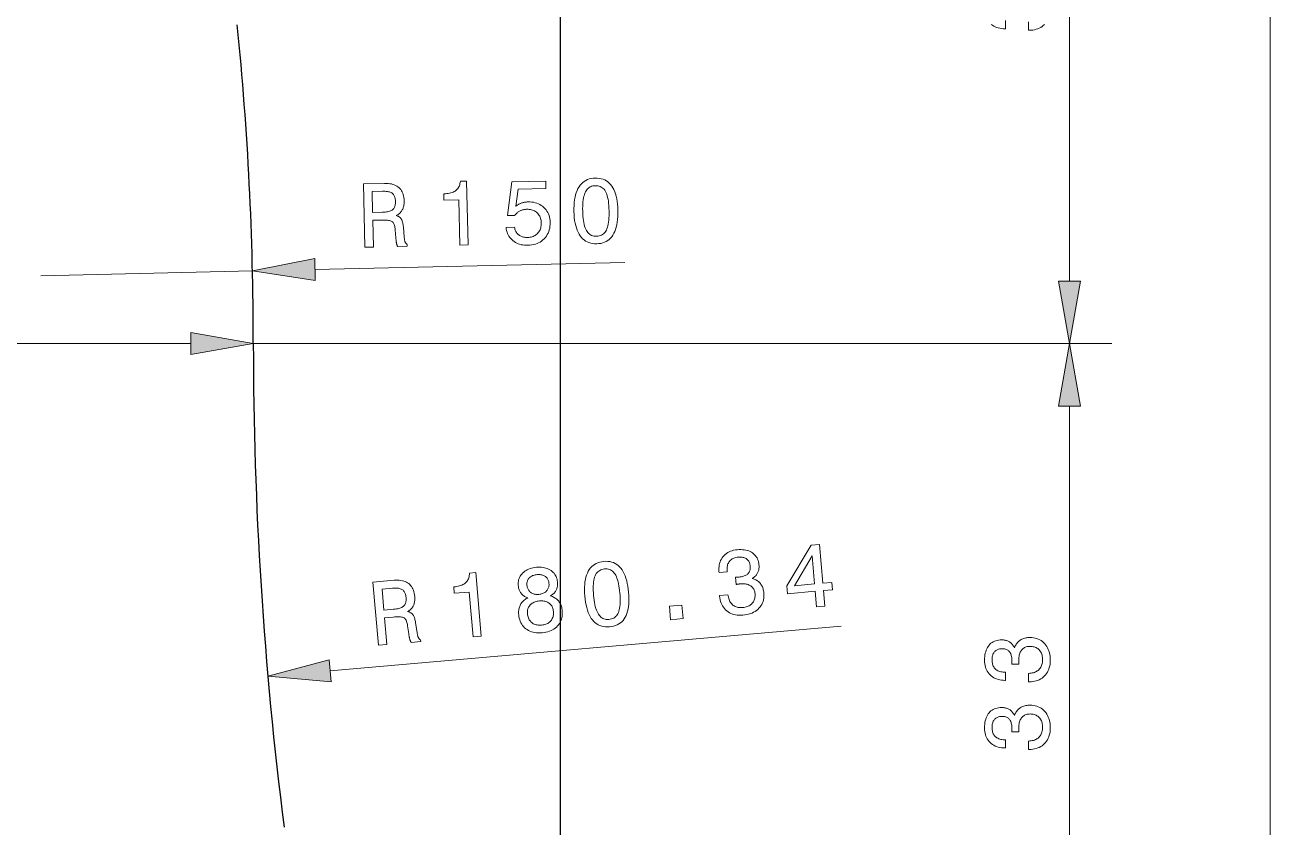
# Model space of a CAD drawing. Extents: x 0 to 297, y 0 to 420.
# Drawn here: x 165.6 to 224.5, y 170.9 to 208.8 of the extents above; entities that cross this region are included whole.
import ezdxf

# ---------------------------------------------------------------- set-up
doc = ezdxf.new("R2010")
doc.units = 0

msp = doc.modelspace()

# ---------------------------------------------------------------- linework, layer by layer
at = {"color": 7, "lineweight": 13}
for p, q in [((224.474, 155.716), (224.474, 349.807)), ((214.996, 196.716), (214.996, 225.807)), ((139.567, 193.761), (173.459, 193.761)), ((176.413, 193.761), (216.996, 193.761)), ((176.413, 193.761), (216.996, 193.761)), ((214.996, 163.716), (214.996, 190.807)), ((180.043, 178.295), (204.192, 180.408))]:
    msp.add_line(p, q, dxfattribs=at)
at = {"color": 7, "lineweight": 30}
msp.add_line((190.938, 152.298), (190.938, 266.724), dxfattribs=at)
at = {"color": 7, "lineweight": 13, "ltscale": 0.25}
msp.add_line((166.376, 196.964), (176.374, 197.193), dxfattribs=at)
at = {"color": 7, "lineweight": 13, "ltscale": 0.366083}
msp.add_line((179.327, 197.261), (193.967, 197.596), dxfattribs=at)
at = {"color": 7, "lineweight": 13}
for points in [[(211.97, 209.026), (211.97, 208.642), (211.94, 208.642), (211.854, 208.645), (211.771, 208.652), (211.692, 208.665), (211.616, 208.683), (211.544, 208.706), (211.476, 208.734), (211.411, 208.768), (211.35, 208.806), (211.292, 208.85)], [(213.81, 208.849), (213.754, 208.796), (213.694, 208.749), (213.631, 208.708), (213.563, 208.672), (213.493, 208.642), (213.418, 208.617), (213.34, 208.597), (213.259, 208.584), (213.174, 208.575), (213.085, 208.572), (213.055, 208.572), (213.055, 208.971)]]:
    msp.add_lwpolyline(points, dxfattribs=at)
for points in [[(181.687, 198.315), (181.618, 201.31), (182.619, 201.333), (182.706, 201.333), (182.788, 201.328), (182.866, 201.319), (182.941, 201.305), (183.011, 201.287), (183.076, 201.265), (183.138, 201.238), (183.196, 201.206), (183.249, 201.17), (183.299, 201.13), (183.344, 201.085), (183.384, 201.037), (183.42, 200.984), (183.452, 200.927), (183.479, 200.866), (183.501, 200.801), (183.519, 200.732), (183.532, 200.659), (183.541, 200.581), (183.545, 200.5), (183.545, 200.451), (183.543, 200.404), (183.539, 200.359), (183.533, 200.314), (183.525, 200.272), (183.515, 200.23), (183.503, 200.191), (183.489, 200.152), (183.473, 200.116), (183.455, 200.08), (183.434, 200.046), (183.412, 200.014), (183.388, 199.983), (183.362, 199.954), (183.334, 199.927), (183.304, 199.901), (183.272, 199.876), (183.238, 199.853), (183.202, 199.832), (183.164, 199.812), (183.197, 199.802), (183.227, 199.791), (183.256, 199.778), (183.282, 199.765), (183.307, 199.75), (183.33, 199.734), (183.352, 199.716), (183.371, 199.697), (183.388, 199.677), (183.404, 199.656), (183.419, 199.633), (183.432, 199.606), (183.444, 199.576), (183.456, 199.542), (183.466, 199.505), (183.476, 199.465), (183.484, 199.421), (183.492, 199.374), (183.498, 199.323), (183.504, 199.269), (183.547, 198.783), (183.55, 198.753), (183.553, 198.724), (183.557, 198.696), (183.561, 198.671), (183.565, 198.647), (183.57, 198.624), (183.575, 198.604), (183.58, 198.585), (183.586, 198.568), (183.592, 198.552), (183.598, 198.538), (183.606, 198.525), (183.614, 198.512), (183.622, 198.5), (183.631, 198.488), (183.641, 198.478), (183.652, 198.468), (183.663, 198.459), (183.675, 198.45), (183.687, 198.443), (183.689, 198.361), (183.236, 198.35), (183.23, 198.36), (183.224, 198.371), (183.218, 198.383), (183.213, 198.396), (183.208, 198.41), (183.203, 198.425), (183.198, 198.441), (183.193, 198.458), (183.188, 198.476), (183.184, 198.495), (183.18, 198.515), (183.176, 198.536), (183.172, 198.559), (183.168, 198.583), (183.165, 198.608), (183.161, 198.635), (183.158, 198.663), (183.155, 198.692), (183.152, 198.723), (183.149, 198.755), (183.119, 199.143), (183.113, 199.199), (183.106, 199.251), (183.097, 199.3), (183.087, 199.344), (183.075, 199.384), (183.061, 199.419), (183.046, 199.451), (183.029, 199.479), (183.01, 199.502), (182.99, 199.521), (182.966, 199.538), (182.935, 199.552), (182.899, 199.564), (182.856, 199.575), (182.807, 199.584), (182.752, 199.59), (182.691, 199.595), (182.623, 199.598), (182.549, 199.599), (182.469, 199.598), (182.058, 199.589), (182.087, 198.324)], [(186.17, 198.417), (186.122, 200.55), (185.422, 200.534), (185.415, 200.84), (185.49, 200.844), (185.561, 200.851), (185.628, 200.86), (185.691, 200.872), (185.75, 200.886), (185.805, 200.903), (185.856, 200.922), (185.903, 200.944), (185.946, 200.969), (185.985, 200.995), (186.02, 201.025), (186.053, 201.058), (186.082, 201.094), (186.108, 201.133), (186.131, 201.176), (186.151, 201.222), (186.168, 201.271), (186.182, 201.323), (186.193, 201.379), (186.2, 201.438), (186.493, 201.445), (186.562, 198.426)], [(188.357, 199.25), (188.758, 199.259), (188.767, 199.213), (188.779, 199.17), (188.793, 199.129), (188.81, 199.089), (188.829, 199.052), (188.851, 199.017), (188.875, 198.984), (188.901, 198.953), (188.93, 198.924), (188.961, 198.898), (188.994, 198.873), (189.029, 198.852), (189.066, 198.833), (189.104, 198.817), (189.144, 198.803), (189.186, 198.792), (189.229, 198.784), (189.274, 198.778), (189.321, 198.776), (189.37, 198.775), (189.429, 198.778), (189.485, 198.785), (189.54, 198.796), (189.591, 198.81), (189.641, 198.827), (189.687, 198.849), (189.732, 198.873), (189.774, 198.902), (189.813, 198.934), (189.85, 198.97), (189.884, 199.008), (189.915, 199.049), (189.941, 199.092), (189.964, 199.138), (189.983, 199.185), (189.998, 199.235), (190.01, 199.287), (190.018, 199.341), (190.022, 199.398), (190.023, 199.457), (190.019, 199.516), (190.013, 199.574), (190.002, 199.628), (189.988, 199.681), (189.971, 199.73), (189.95, 199.777), (189.925, 199.822), (189.897, 199.863), (189.866, 199.903), (189.83, 199.939), (189.792, 199.973), (189.751, 200.003), (189.708, 200.029), (189.663, 200.052), (189.615, 200.07), (189.564, 200.086), (189.512, 200.097), (189.457, 200.105), (189.399, 200.109), (189.339, 200.109), (189.305, 200.108), (189.271, 200.105), (189.237, 200.101), (189.204, 200.095), (189.172, 200.088), (189.141, 200.08), (189.11, 200.07), (189.08, 200.059), (189.05, 200.046), (189.021, 200.033), (188.993, 200.017), (188.966, 200.001), (188.939, 199.983), (188.913, 199.964), (188.888, 199.943), (188.864, 199.921), (188.84, 199.898), (188.818, 199.873), (188.796, 199.848), (188.774, 199.82), (188.431, 199.812), (188.63, 201.407), (190.232, 201.444), (190.24, 201.09), (188.927, 201.06), (188.826, 200.25), (188.847, 200.269), (188.869, 200.287), (188.892, 200.304), (188.916, 200.32), (188.941, 200.336), (188.966, 200.35), (188.993, 200.364), (189.02, 200.377), (189.048, 200.389), (189.076, 200.4), (189.106, 200.41), (189.136, 200.419), (189.166, 200.427), (189.197, 200.434), (189.229, 200.44), (189.261, 200.446), (189.293, 200.45), (189.326, 200.453), (189.36, 200.455), (189.395, 200.457), (189.485, 200.456), (189.572, 200.45), (189.656, 200.438), (189.736, 200.421), (189.813, 200.398), (189.886, 200.369), (189.956, 200.335), (190.022, 200.295), (190.084, 200.25), (190.144, 200.2), (190.199, 200.144), (190.248, 200.085), (190.291, 200.023), (190.329, 199.957), (190.362, 199.888), (190.389, 199.815), (190.41, 199.738), (190.426, 199.658), (190.437, 199.574), (190.442, 199.487), (190.441, 199.395), (190.434, 199.305), (190.421, 199.22), (190.402, 199.137), (190.377, 199.058), (190.346, 198.983), (190.309, 198.911), (190.265, 198.842), (190.216, 198.777), (190.161, 198.715), (190.101, 198.658), (190.037, 198.607), (189.969, 198.562), (189.898, 198.522), (189.823, 198.488), (189.744, 198.46), (189.661, 198.437), (189.575, 198.421), (189.485, 198.41), (189.391, 198.405), (189.308, 198.405), (189.227, 198.41), (189.149, 198.421), (189.074, 198.436), (189.002, 198.456), (188.932, 198.48), (188.866, 198.51), (188.802, 198.544), (188.741, 198.584), (188.682, 198.628), (188.628, 198.676), (188.578, 198.727), (188.534, 198.782), (188.494, 198.839), (188.459, 198.9), (188.429, 198.963), (188.404, 199.03), (188.383, 199.1), (188.368, 199.174)], [(191.568, 200.004), (191.568, 200.153), (191.572, 200.294), (191.583, 200.429), (191.598, 200.556), (191.62, 200.676), (191.646, 200.789), (191.678, 200.894), (191.716, 200.993), (191.759, 201.084), (191.808, 201.169), (191.861, 201.245), (191.92, 201.314), (191.984, 201.375), (192.053, 201.429), (192.127, 201.474), (192.206, 201.512), (192.29, 201.541), (192.379, 201.563), (192.473, 201.577), (192.572, 201.584), (192.672, 201.582), (192.767, 201.572), (192.858, 201.555), (192.943, 201.529), (193.024, 201.495), (193.1, 201.454), (193.171, 201.404), (193.237, 201.347), (193.299, 201.281), (193.356, 201.207), (193.407, 201.126), (193.454, 201.037), (193.496, 200.94), (193.532, 200.836), (193.564, 200.724), (193.59, 200.605), (193.611, 200.478), (193.627, 200.344), (193.638, 200.202), (193.645, 200.052), (193.645, 199.903), (193.641, 199.761), (193.631, 199.626), (193.615, 199.499), (193.594, 199.379), (193.568, 199.266), (193.536, 199.161), (193.499, 199.063), (193.457, 198.972), (193.409, 198.889), (193.355, 198.813), (193.297, 198.745), (193.233, 198.685), (193.164, 198.632), (193.09, 198.587), (193.011, 198.55), (192.927, 198.521), (192.838, 198.499), (192.743, 198.485), (192.643, 198.479), (192.544, 198.481), (192.449, 198.49), (192.359, 198.508), (192.274, 198.534), (192.193, 198.567), (192.117, 198.609), (192.046, 198.659), (191.98, 198.716), (191.918, 198.782), (191.86, 198.855), (191.808, 198.937), (191.761, 199.026), (191.719, 199.122), (191.682, 199.226), (191.65, 199.337), (191.624, 199.455), (191.602, 199.581), (191.586, 199.715), (191.575, 199.856)], [(182.516, 200.963), (182.027, 200.952), (182.05, 199.955), (182.511, 199.966), (182.58, 199.969), (182.644, 199.974), (182.703, 199.981), (182.759, 199.99), (182.81, 200.002), (182.856, 200.016), (182.899, 200.032), (182.937, 200.05), (182.97, 200.07), (183, 200.093), (183.026, 200.118), (183.049, 200.147), (183.069, 200.178), (183.086, 200.212), (183.101, 200.25), (183.112, 200.29), (183.121, 200.334), (183.127, 200.38), (183.13, 200.429), (183.13, 200.482), (183.128, 200.533), (183.122, 200.582), (183.115, 200.627), (183.104, 200.67), (183.091, 200.709), (183.075, 200.745), (183.056, 200.778), (183.035, 200.808), (183.011, 200.835), (182.984, 200.859), (182.955, 200.88), (182.921, 200.899), (182.884, 200.916), (182.842, 200.93), (182.798, 200.941), (182.749, 200.95), (182.696, 200.957), (182.64, 200.962), (182.58, 200.964)], [(191.982, 200.014), (191.986, 199.893), (191.993, 199.779), (192.003, 199.672), (192.016, 199.572), (192.032, 199.478), (192.05, 199.391), (192.072, 199.311), (192.097, 199.237), (192.124, 199.17), (192.154, 199.11), (192.187, 199.056), (192.224, 199.008), (192.264, 198.966), (192.307, 198.929), (192.353, 198.899), (192.403, 198.874), (192.456, 198.855), (192.512, 198.842), (192.572, 198.835), (192.635, 198.833), (192.698, 198.837), (192.757, 198.847), (192.813, 198.863), (192.865, 198.884), (192.914, 198.911), (192.959, 198.943), (193, 198.981), (193.037, 199.025), (193.071, 199.074), (193.102, 199.129), (193.128, 199.189), (193.152, 199.257), (193.173, 199.332), (193.19, 199.413), (193.205, 199.501), (193.216, 199.596), (193.224, 199.697), (193.229, 199.806), (193.231, 199.921), (193.229, 200.042), (193.225, 200.165), (193.218, 200.28), (193.208, 200.388), (193.195, 200.489), (193.18, 200.584), (193.161, 200.671), (193.14, 200.752), (193.116, 200.825), (193.089, 200.892), (193.06, 200.952), (193.027, 201.005), (192.991, 201.053), (192.952, 201.094), (192.909, 201.13), (192.862, 201.161), (192.813, 201.185), (192.76, 201.204), (192.703, 201.217), (192.643, 201.224), (192.58, 201.225), (192.517, 201.221), (192.458, 201.211), (192.403, 201.195), (192.351, 201.174), (192.302, 201.147), (192.257, 201.114), (192.216, 201.076), (192.178, 201.032), (192.143, 200.982), (192.113, 200.927), (192.085, 200.865), (192.061, 200.797), (192.04, 200.722), (192.022, 200.641), (192.007, 200.553), (191.996, 200.458), (191.987, 200.357), (191.982, 200.249), (191.98, 200.135)], [(179.315, 197.781), (176.374, 197.193), (179.339, 196.74)], [(214.475, 196.716), (214.996, 193.761), (215.516, 196.716)], [(173.459, 193.24), (176.413, 193.761), (173.459, 194.282)], [(215.516, 190.807), (214.996, 193.761), (214.475, 190.807)], [(203.04, 181.311), (202.976, 182.051), (201.663, 181.936), (201.63, 182.314), (202.78, 184.232), (203.171, 184.267), (203.332, 182.429), (203.758, 182.466), (203.788, 182.122), (203.362, 182.085), (203.427, 181.345)], [(198.451, 181.854), (198.848, 181.888), (198.856, 181.827), (198.868, 181.769), (198.882, 181.714), (198.899, 181.662), (198.919, 181.613), (198.942, 181.567), (198.968, 181.524), (198.997, 181.485), (199.029, 181.449), (199.064, 181.415), (199.102, 181.385), (199.142, 181.359), (199.184, 181.337), (199.229, 181.318), (199.276, 181.303), (199.325, 181.291), (199.377, 181.284), (199.431, 181.28), (199.488, 181.279), (199.547, 181.283), (199.604, 181.29), (199.659, 181.299), (199.711, 181.312), (199.76, 181.327), (199.806, 181.345), (199.85, 181.367), (199.89, 181.391), (199.928, 181.418), (199.964, 181.448), (199.996, 181.481), (200.025, 181.516), (200.051, 181.554), (200.073, 181.594), (200.092, 181.635), (200.106, 181.679), (200.118, 181.725), (200.126, 181.773), (200.13, 181.822), (200.13, 181.874), (200.127, 181.928), (200.121, 181.977), (200.112, 182.023), (200.1, 182.067), (200.085, 182.108), (200.066, 182.147), (200.044, 182.183), (200.02, 182.217), (199.992, 182.248), (199.96, 182.277), (199.926, 182.303), (199.889, 182.327), (199.85, 182.347), (199.808, 182.365), (199.763, 182.379), (199.716, 182.391), (199.667, 182.399), (199.615, 182.404), (199.561, 182.406), (199.504, 182.406), (199.445, 182.402), (199.436, 182.401), (199.428, 182.4), (199.419, 182.399), (199.41, 182.399), (199.402, 182.398), (199.393, 182.397), (199.384, 182.396), (199.375, 182.394), (199.366, 182.393), (199.357, 182.392), (199.347, 182.391), (199.337, 182.389), (199.326, 182.388), (199.315, 182.386), (199.303, 182.385), (199.291, 182.383), (199.278, 182.381), (199.264, 182.379), (199.25, 182.377), (199.235, 182.375), (199.206, 182.713), (199.215, 182.714), (199.224, 182.714), (199.233, 182.714), (199.242, 182.715), (199.251, 182.715), (199.26, 182.716), (199.268, 182.716), (199.277, 182.717), (199.286, 182.717), (199.294, 182.718), (199.302, 182.718), (199.311, 182.719), (199.319, 182.719), (199.327, 182.72), (199.335, 182.721), (199.342, 182.721), (199.35, 182.722), (199.357, 182.722), (199.365, 182.723), (199.372, 182.724), (199.428, 182.73), (199.481, 182.738), (199.531, 182.748), (199.578, 182.76), (199.622, 182.774), (199.662, 182.791), (199.699, 182.809), (199.733, 182.829), (199.764, 182.851), (199.791, 182.876), (199.816, 182.902), (199.837, 182.931), (199.856, 182.961), (199.871, 182.994), (199.883, 183.029), (199.893, 183.067), (199.899, 183.106), (199.903, 183.148), (199.903, 183.192), (199.9, 183.238), (199.895, 183.282), (199.887, 183.324), (199.877, 183.363), (199.864, 183.4), (199.849, 183.435), (199.831, 183.468), (199.811, 183.498), (199.788, 183.526), (199.762, 183.551), (199.734, 183.574), (199.704, 183.595), (199.672, 183.613), (199.637, 183.628), (199.6, 183.641), (199.561, 183.651), (199.52, 183.659), (199.477, 183.663), (199.432, 183.666), (199.384, 183.665), (199.334, 183.662), (199.279, 183.656), (199.226, 183.646), (199.177, 183.634), (199.13, 183.618), (199.087, 183.6), (199.046, 183.578), (199.009, 183.554), (198.974, 183.526), (198.943, 183.496), (198.915, 183.462), (198.89, 183.426), (198.868, 183.387), (198.849, 183.345), (198.833, 183.301), (198.821, 183.253), (198.812, 183.203), (198.806, 183.15), (198.804, 183.094), (198.804, 183.036), (198.808, 182.975), (198.426, 182.941), (198.423, 182.971), (198.418, 183.057), (198.419, 183.14), (198.425, 183.22), (198.436, 183.297), (198.453, 183.371), (198.475, 183.441), (198.502, 183.509), (198.535, 183.573), (198.574, 183.634), (198.617, 183.692), (198.666, 183.747), (198.718, 183.796), (198.775, 183.84), (198.835, 183.879), (198.9, 183.914), (198.968, 183.944), (199.041, 183.968), (199.117, 183.988), (199.198, 184.003), (199.282, 184.013), (199.372, 184.019), (199.458, 184.02), (199.54, 184.016), (199.619, 184.008), (199.693, 183.996), (199.764, 183.978), (199.832, 183.956), (199.895, 183.93), (199.955, 183.899), (200.011, 183.863), (200.063, 183.823), (200.11, 183.779), (200.152, 183.732), (200.189, 183.681), (200.222, 183.625), (200.25, 183.567), (200.273, 183.504), (200.292, 183.437), (200.306, 183.367), (200.315, 183.293), (200.317, 183.25), (200.318, 183.209), (200.317, 183.168), (200.314, 183.129), (200.308, 183.09), (200.301, 183.053), (200.292, 183.017), (200.28, 182.982), (200.267, 182.948), (200.251, 182.915), (200.234, 182.883), (200.215, 182.853), (200.193, 182.824), (200.17, 182.796), (200.145, 182.77), (200.118, 182.744), (200.089, 182.721), (200.057, 182.698), (200.024, 182.677), (199.989, 182.657), (200.038, 182.643), (200.085, 182.626), (200.129, 182.607), (200.171, 182.586), (200.212, 182.563), (200.25, 182.537), (200.285, 182.51), (200.319, 182.48), (200.351, 182.448), (200.38, 182.414), (200.407, 182.378), (200.432, 182.34), (200.454, 182.3), (200.474, 182.258), (200.492, 182.214), (200.507, 182.168), (200.52, 182.12), (200.531, 182.07), (200.539, 182.019), (200.545, 181.965), (200.55, 181.88), (200.548, 181.799), (200.54, 181.72), (200.526, 181.644), (200.506, 181.571), (200.479, 181.5), (200.447, 181.433), (200.408, 181.368), (200.363, 181.307), (200.312, 181.248), (200.255, 181.193), (200.194, 181.144), (200.129, 181.098), (200.06, 181.058), (199.986, 181.023), (199.908, 180.993), (199.826, 180.967), (199.739, 180.946), (199.648, 180.93), (199.553, 180.919), (199.462, 180.914), (199.375, 180.915), (199.291, 180.921), (199.21, 180.933), (199.132, 180.951), (199.057, 180.974), (198.986, 181.004), (198.918, 181.039), (198.854, 181.079), (198.792, 181.126), (198.735, 181.177), (198.683, 181.233), (198.636, 181.292), (198.595, 181.356), (198.558, 181.424), (198.527, 181.496), (198.501, 181.572), (198.48, 181.652), (198.464, 181.736), (198.454, 181.824)], [(201.994, 182.312), (202.945, 182.395), (202.828, 183.733)], [(189.385, 181.737), (189.345, 181.753), (189.306, 181.769), (189.27, 181.788), (189.235, 181.808), (189.203, 181.829), (189.172, 181.851), (189.143, 181.876), (189.116, 181.901), (189.091, 181.928), (189.067, 181.957), (189.046, 181.987), (189.026, 182.019), (189.008, 182.052), (188.992, 182.087), (188.978, 182.124), (188.966, 182.162), (188.955, 182.202), (188.947, 182.243), (188.94, 182.286), (188.935, 182.331), (188.932, 182.398), (188.934, 182.463), (188.941, 182.527), (188.954, 182.588), (188.972, 182.647), (188.996, 182.703), (189.025, 182.758), (189.059, 182.811), (189.098, 182.861), (189.144, 182.91), (189.193, 182.955), (189.246, 182.996), (189.302, 183.034), (189.362, 183.067), (189.426, 183.096), (189.493, 183.122), (189.563, 183.143), (189.637, 183.16), (189.715, 183.173), (189.796, 183.183), (189.878, 183.188), (189.956, 183.188), (190.033, 183.184), (190.106, 183.175), (190.176, 183.162), (190.244, 183.144), (190.308, 183.122), (190.37, 183.095), (190.429, 183.063), (190.486, 183.027), (190.538, 182.987), (190.585, 182.944), (190.628, 182.899), (190.666, 182.85), (190.698, 182.798), (190.726, 182.743), (190.749, 182.685), (190.768, 182.624), (190.781, 182.56), (190.789, 182.493), (190.792, 182.448), (190.793, 182.404), (190.792, 182.362), (190.789, 182.32), (190.784, 182.28), (190.776, 182.242), (190.767, 182.204), (190.756, 182.168), (190.742, 182.134), (190.726, 182.1), (190.709, 182.068), (190.689, 182.037), (190.667, 182.007), (190.643, 181.978), (190.616, 181.951), (190.588, 181.925), (190.557, 181.899), (190.524, 181.875), (190.489, 181.852), (190.452, 181.831), (190.501, 181.815), (190.549, 181.798), (190.594, 181.778), (190.637, 181.756), (190.677, 181.732), (190.716, 181.706), (190.752, 181.678), (190.786, 181.647), (190.818, 181.615), (190.847, 181.58), (190.874, 181.543), (190.899, 181.504), (190.922, 181.463), (190.942, 181.42), (190.959, 181.375), (190.975, 181.328), (190.988, 181.28), (190.999, 181.229), (191.007, 181.177), (191.013, 181.122), (191.018, 181.038), (191.016, 180.956), (191.009, 180.877), (190.996, 180.802), (190.977, 180.729), (190.953, 180.66), (190.922, 180.593), (190.886, 180.529), (190.843, 180.469), (190.795, 180.411), (190.742, 180.357), (190.684, 180.308), (190.622, 180.264), (190.556, 180.225), (190.485, 180.19), (190.41, 180.16), (190.331, 180.135), (190.247, 180.115), (190.159, 180.1), (190.067, 180.089), (189.974, 180.084), (189.884, 180.084), (189.799, 180.089), (189.716, 180.1), (189.637, 180.116), (189.562, 180.138), (189.49, 180.165), (189.421, 180.198), (189.356, 180.236), (189.294, 180.28), (189.237, 180.328), (189.185, 180.38), (189.138, 180.437), (189.097, 180.497), (189.06, 180.561), (189.029, 180.63), (189.003, 180.702), (188.983, 180.778), (188.967, 180.858), (188.957, 180.942), (188.953, 180.997), (188.953, 181.05), (188.954, 181.102), (188.959, 181.152), (188.966, 181.201), (188.976, 181.248), (188.988, 181.294), (189.003, 181.338), (189.021, 181.38), (189.041, 181.422), (189.064, 181.461), (189.089, 181.499), (189.117, 181.535), (189.148, 181.569), (189.181, 181.601), (189.217, 181.632), (189.255, 181.661), (189.296, 181.688), (189.339, 181.714)], [(192.082, 181.821), (192.072, 181.969), (192.067, 182.111), (192.069, 182.245), (192.076, 182.373), (192.09, 182.494), (192.109, 182.609), (192.134, 182.716), (192.166, 182.817), (192.203, 182.911), (192.246, 182.998), (192.294, 183.078), (192.349, 183.151), (192.408, 183.216), (192.474, 183.273), (192.545, 183.324), (192.621, 183.366), (192.703, 183.401), (192.79, 183.429), (192.883, 183.449), (192.982, 183.462), (193.082, 183.466), (193.177, 183.463), (193.269, 183.451), (193.356, 183.431), (193.438, 183.403), (193.517, 183.366), (193.591, 183.321), (193.661, 183.268), (193.727, 183.206), (193.788, 183.136), (193.845, 183.058), (193.897, 182.973), (193.945, 182.879), (193.988, 182.777), (194.027, 182.668), (194.061, 182.551), (194.09, 182.425), (194.115, 182.292), (194.135, 182.151), (194.151, 182.002), (194.161, 181.853), (194.166, 181.711), (194.164, 181.576), (194.157, 181.448), (194.144, 181.327), (194.125, 181.213), (194.1, 181.106), (194.069, 181.006), (194.033, 180.912), (193.99, 180.826), (193.942, 180.747), (193.888, 180.676), (193.828, 180.611), (193.763, 180.554), (193.692, 180.505), (193.616, 180.463), (193.533, 180.428), (193.445, 180.401), (193.352, 180.381), (193.253, 180.368), (193.153, 180.363), (193.058, 180.367), (192.967, 180.379), (192.881, 180.399), (192.798, 180.427), (192.72, 180.464), (192.645, 180.509), (192.575, 180.562), (192.509, 180.623), (192.447, 180.693), (192.39, 180.771), (192.337, 180.857), (192.289, 180.95), (192.245, 181.051), (192.207, 181.16), (192.172, 181.277), (192.143, 181.401), (192.118, 181.533), (192.098, 181.673)], [(192.494, 181.857), (192.506, 181.737), (192.52, 181.624), (192.537, 181.518), (192.556, 181.418), (192.578, 181.326), (192.603, 181.24), (192.629, 181.161), (192.658, 181.089), (192.69, 181.024), (192.724, 180.966), (192.761, 180.914), (192.8, 180.869), (192.843, 180.829), (192.888, 180.796), (192.937, 180.768), (192.988, 180.747), (193.042, 180.731), (193.099, 180.722), (193.159, 180.718), (193.222, 180.721), (193.284, 180.729), (193.343, 180.743), (193.398, 180.762), (193.448, 180.786), (193.495, 180.816), (193.538, 180.851), (193.576, 180.892), (193.611, 180.938), (193.642, 180.989), (193.668, 181.046), (193.691, 181.108), (193.711, 181.177), (193.726, 181.253), (193.738, 181.335), (193.747, 181.424), (193.752, 181.519), (193.754, 181.621), (193.752, 181.729), (193.746, 181.844), (193.737, 181.966), (193.725, 182.087), (193.71, 182.202), (193.693, 182.309), (193.674, 182.41), (193.653, 182.503), (193.629, 182.589), (193.602, 182.668), (193.574, 182.74), (193.543, 182.805), (193.509, 182.862), (193.473, 182.913), (193.434, 182.959), (193.392, 182.998), (193.347, 183.031), (193.299, 183.058), (193.248, 183.079), (193.194, 183.095), (193.136, 183.104), (193.076, 183.107), (193.013, 183.105), (192.951, 183.096), (192.892, 183.082), (192.838, 183.063), (192.787, 183.039), (192.74, 183.008), (192.698, 182.973), (192.659, 182.932), (192.624, 182.886), (192.593, 182.834), (192.566, 182.777), (192.542, 182.713), (192.522, 182.644), (192.506, 182.568), (192.494, 182.485), (192.485, 182.397), (192.479, 182.302), (192.477, 182.2), (192.479, 182.092), (192.485, 181.978)], [(182.33, 179.499), (182.068, 182.483), (183.066, 182.57), (183.152, 182.576), (183.235, 182.576), (183.313, 182.572), (183.388, 182.564), (183.459, 182.55), (183.526, 182.532), (183.59, 182.509), (183.649, 182.481), (183.705, 182.449), (183.757, 182.412), (183.805, 182.37), (183.849, 182.324), (183.888, 182.274), (183.923, 182.219), (183.954, 182.16), (183.98, 182.097), (184.002, 182.029), (184.02, 181.956), (184.034, 181.88), (184.044, 181.799), (184.047, 181.75), (184.048, 181.703), (184.047, 181.657), (184.044, 181.613), (184.038, 181.57), (184.031, 181.528), (184.021, 181.488), (184.01, 181.449), (183.996, 181.411), (183.98, 181.374), (183.962, 181.339), (183.942, 181.306), (183.92, 181.273), (183.896, 181.243), (183.87, 181.213), (183.841, 181.185), (183.811, 181.159), (183.779, 181.134), (183.744, 181.11), (183.708, 181.088), (183.741, 181.08), (183.772, 181.071), (183.801, 181.06), (183.828, 181.048), (183.854, 181.035), (183.878, 181.02), (183.901, 181.004), (183.921, 180.987), (183.94, 180.968), (183.957, 180.948), (183.973, 180.925), (183.988, 180.899), (184.002, 180.87), (184.016, 180.837), (184.029, 180.801), (184.041, 180.761), (184.052, 180.718), (184.063, 180.672), (184.072, 180.622), (184.081, 180.568), (184.155, 180.086), (184.16, 180.056), (184.166, 180.027), (184.171, 180), (184.177, 179.974), (184.183, 179.951), (184.189, 179.929), (184.195, 179.909), (184.202, 179.89), (184.208, 179.874), (184.215, 179.858), (184.223, 179.845), (184.231, 179.832), (184.24, 179.819), (184.249, 179.808), (184.259, 179.797), (184.269, 179.787), (184.281, 179.778), (184.292, 179.77), (184.305, 179.762), (184.318, 179.755), (184.325, 179.673), (183.873, 179.634), (183.867, 179.643), (183.86, 179.654), (183.854, 179.666), (183.847, 179.678), (183.841, 179.692), (183.835, 179.706), (183.829, 179.722), (183.823, 179.738), (183.818, 179.756), (183.812, 179.774), (183.807, 179.794), (183.801, 179.815), (183.796, 179.838), (183.791, 179.861), (183.786, 179.886), (183.78, 179.913), (183.775, 179.941), (183.77, 179.97), (183.765, 180), (183.76, 180.032), (183.705, 180.417), (183.696, 180.473), (183.686, 180.525), (183.674, 180.572), (183.66, 180.616), (183.646, 180.655), (183.63, 180.689), (183.612, 180.72), (183.594, 180.746), (183.574, 180.769), (183.552, 180.787), (183.527, 180.801), (183.496, 180.814), (183.459, 180.824), (183.415, 180.831), (183.366, 180.837), (183.31, 180.84), (183.249, 180.841), (183.181, 180.839), (183.108, 180.836), (183.028, 180.83), (182.618, 180.794), (182.729, 179.534)], [(186.797, 179.89), (186.611, 182.015), (185.914, 181.954), (185.887, 182.259), (185.962, 182.268), (186.033, 182.279), (186.099, 182.293), (186.161, 182.309), (186.219, 182.327), (186.273, 182.347), (186.322, 182.369), (186.368, 182.394), (186.409, 182.421), (186.446, 182.45), (186.48, 182.482), (186.51, 182.517), (186.537, 182.555), (186.56, 182.596), (186.58, 182.64), (186.598, 182.687), (186.611, 182.737), (186.622, 182.79), (186.629, 182.847), (186.633, 182.906), (186.925, 182.931), (187.188, 179.924)], [(189.347, 182.333), (189.353, 182.291), (189.36, 182.251), (189.371, 182.213), (189.384, 182.177), (189.4, 182.143), (189.418, 182.111), (189.44, 182.08), (189.463, 182.052), (189.49, 182.025), (189.519, 182.001), (189.551, 181.979), (189.584, 181.959), (189.619, 181.943), (189.655, 181.929), (189.693, 181.918), (189.733, 181.909), (189.774, 181.904), (189.817, 181.901), (189.861, 181.901), (189.908, 181.904), (189.954, 181.909), (189.998, 181.917), (190.04, 181.927), (190.08, 181.94), (190.118, 181.955), (190.154, 181.972), (190.188, 181.992), (190.219, 182.015), (190.248, 182.04), (190.275, 182.067), (190.3, 182.096), (190.322, 182.127), (190.34, 182.159), (190.356, 182.193), (190.368, 182.228), (190.378, 182.264), (190.385, 182.302), (190.389, 182.341), (190.389, 182.382), (190.387, 182.424), (190.382, 182.466), (190.374, 182.505), (190.364, 182.543), (190.351, 182.579), (190.336, 182.612), (190.318, 182.644), (190.297, 182.673), (190.273, 182.7), (190.247, 182.726), (190.219, 182.749), (190.188, 182.77), (190.155, 182.788), (190.121, 182.803), (190.084, 182.816), (190.046, 182.827), (190.006, 182.834), (189.964, 182.839), (189.92, 182.842), (189.874, 182.841), (189.826, 182.838), (189.779, 182.833), (189.734, 182.825), (189.691, 182.815), (189.651, 182.803), (189.613, 182.789), (189.577, 182.772), (189.543, 182.753), (189.512, 182.732), (189.483, 182.708), (189.457, 182.682), (189.432, 182.654), (189.411, 182.625), (189.393, 182.594), (189.378, 182.561), (189.365, 182.527), (189.356, 182.492), (189.349, 182.454), (189.346, 182.415), (189.345, 182.375)], [(182.987, 182.195), (182.499, 182.153), (182.586, 181.159), (183.046, 181.199), (183.114, 181.207), (183.178, 181.216), (183.237, 181.227), (183.291, 181.24), (183.341, 181.254), (183.387, 181.271), (183.428, 181.29), (183.465, 181.311), (183.498, 181.333), (183.526, 181.358), (183.55, 181.385), (183.571, 181.414), (183.589, 181.447), (183.604, 181.482), (183.616, 181.521), (183.625, 181.562), (183.631, 181.606), (183.634, 181.652), (183.634, 181.702), (183.631, 181.754), (183.625, 181.806), (183.616, 181.854), (183.605, 181.898), (183.592, 181.94), (183.577, 181.978), (183.558, 182.013), (183.538, 182.045), (183.514, 182.074), (183.489, 182.099), (183.461, 182.121), (183.43, 182.141), (183.395, 182.157), (183.357, 182.171), (183.315, 182.182), (183.269, 182.191), (183.22, 182.197), (183.167, 182.201), (183.11, 182.201), (183.05, 182.2)], [(189.37, 180.987), (189.376, 180.934), (189.386, 180.883), (189.398, 180.835), (189.414, 180.789), (189.433, 180.746), (189.454, 180.706), (189.479, 180.668), (189.507, 180.632), (189.538, 180.6), (189.573, 180.57), (189.609, 180.543), (189.648, 180.519), (189.689, 180.498), (189.732, 180.481), (189.778, 180.468), (189.825, 180.458), (189.874, 180.451), (189.926, 180.447), (189.979, 180.447), (190.035, 180.45), (190.091, 180.457), (190.144, 180.466), (190.194, 180.479), (190.242, 180.494), (190.287, 180.512), (190.329, 180.534), (190.369, 180.558), (190.406, 180.585), (190.44, 180.615), (190.472, 180.648), (190.5, 180.684), (190.525, 180.722), (190.546, 180.761), (190.564, 180.803), (190.579, 180.846), (190.59, 180.892), (190.597, 180.94), (190.601, 180.989), (190.602, 181.041), (190.599, 181.094), (190.593, 181.144), (190.584, 181.191), (190.571, 181.236), (190.556, 181.278), (190.538, 181.318), (190.516, 181.356), (190.492, 181.391), (190.464, 181.424), (190.433, 181.454), (190.4, 181.482), (190.363, 181.507), (190.324, 181.529), (190.284, 181.548), (190.24, 181.564), (190.195, 181.576), (190.148, 181.585), (190.098, 181.592), (190.046, 181.594), (189.992, 181.594), (189.935, 181.591), (189.879, 181.584), (189.826, 181.575), (189.776, 181.563), (189.728, 181.549), (189.683, 181.531), (189.641, 181.511), (189.601, 181.488), (189.564, 181.463), (189.53, 181.434), (189.499, 181.403), (189.47, 181.37), (189.445, 181.335), (189.424, 181.298), (189.406, 181.259), (189.391, 181.218), (189.38, 181.175), (189.372, 181.131), (189.368, 181.085), (189.367, 181.037)], [(196.135, 180.707), (196.079, 181.348), (196.673, 181.4), (196.729, 180.759)], [(213.055, 177.771), (213.055, 178.169), (213.117, 178.172), (213.176, 178.178), (213.232, 178.187), (213.285, 178.2), (213.336, 178.216), (213.383, 178.235), (213.428, 178.257), (213.47, 178.282), (213.509, 178.311), (213.545, 178.343), (213.578, 178.378), (213.608, 178.415), (213.634, 178.456), (213.657, 178.499), (213.676, 178.544), (213.692, 178.592), (213.704, 178.643), (213.712, 178.697), (213.718, 178.753), (213.719, 178.812), (213.718, 178.87), (213.713, 178.925), (213.705, 178.978), (213.694, 179.028), (213.68, 179.076), (213.662, 179.121), (213.642, 179.164), (213.618, 179.204), (213.591, 179.242), (213.561, 179.277), (213.528, 179.309), (213.493, 179.338), (213.456, 179.364), (213.416, 179.386), (213.374, 179.404), (213.329, 179.42), (213.282, 179.431), (213.233, 179.44), (213.181, 179.445), (213.127, 179.447), (213.078, 179.445), (213.031, 179.44), (212.986, 179.432), (212.944, 179.42), (212.904, 179.405), (212.866, 179.386), (212.83, 179.365), (212.796, 179.339), (212.765, 179.311), (212.736, 179.279), (212.709, 179.244), (212.685, 179.207), (212.664, 179.166), (212.646, 179.123), (212.631, 179.078), (212.618, 179.029), (212.608, 178.978), (212.601, 178.924), (212.597, 178.867), (212.596, 178.808), (212.596, 178.799), (212.596, 178.791), (212.596, 178.782), (212.596, 178.774), (212.596, 178.765), (212.596, 178.756), (212.597, 178.747), (212.597, 178.738), (212.597, 178.729), (212.598, 178.719), (212.598, 178.71), (212.599, 178.7), (212.599, 178.689), (212.6, 178.678), (212.6, 178.666), (212.601, 178.653), (212.602, 178.64), (212.602, 178.626), (212.603, 178.612), (212.604, 178.597), (212.265, 178.597), (212.265, 178.606), (212.265, 178.615), (212.266, 178.625), (212.266, 178.634), (212.267, 178.642), (212.267, 178.651), (212.267, 178.66), (212.267, 178.669), (212.268, 178.677), (212.268, 178.686), (212.268, 178.694), (212.268, 178.702), (212.268, 178.71), (212.269, 178.718), (212.269, 178.726), (212.269, 178.734), (212.269, 178.742), (212.269, 178.749), (212.269, 178.756), (212.269, 178.764), (212.268, 178.82), (212.264, 178.874), (212.259, 178.925), (212.251, 178.972), (212.24, 179.017), (212.228, 179.059), (212.213, 179.097), (212.195, 179.133), (212.176, 179.165), (212.154, 179.195), (212.13, 179.221), (212.103, 179.245), (212.074, 179.266), (212.043, 179.285), (212.009, 179.3), (211.972, 179.313), (211.934, 179.322), (211.893, 179.329), (211.849, 179.334), (211.803, 179.335), (211.758, 179.334), (211.716, 179.33), (211.676, 179.323), (211.638, 179.313), (211.602, 179.301), (211.568, 179.286), (211.536, 179.268), (211.506, 179.248), (211.479, 179.225), (211.453, 179.199), (211.43, 179.171), (211.409, 179.14), (211.391, 179.107), (211.375, 179.071), (211.361, 179.033), (211.35, 178.993), (211.342, 178.95), (211.336, 178.905), (211.332, 178.858), (211.331, 178.808), (211.332, 178.752), (211.337, 178.699), (211.345, 178.648), (211.357, 178.601), (211.371, 178.556), (211.389, 178.514), (211.41, 178.474), (211.435, 178.438), (211.462, 178.404), (211.493, 178.373), (211.527, 178.344), (211.564, 178.319), (211.604, 178.297), (211.647, 178.277), (211.693, 178.261), (211.743, 178.248), (211.795, 178.237), (211.85, 178.23), (211.908, 178.225), (211.97, 178.224), (211.97, 177.84), (211.94, 177.84), (211.854, 177.843), (211.771, 177.85), (211.692, 177.863), (211.616, 177.881), (211.544, 177.904), (211.476, 177.932), (211.411, 177.966), (211.35, 178.004), (211.292, 178.048), (211.238, 178.096), (211.188, 178.149), (211.144, 178.206), (211.105, 178.266), (211.071, 178.33), (211.042, 178.397), (211.018, 178.468), (211, 178.542), (210.987, 178.62), (210.979, 178.702), (210.977, 178.787), (210.979, 178.877), (210.985, 178.962), (210.996, 179.044), (211.011, 179.121), (211.03, 179.195), (211.053, 179.264), (211.081, 179.329), (211.113, 179.39), (211.149, 179.447), (211.189, 179.499), (211.234, 179.547), (211.281, 179.59), (211.332, 179.628), (211.387, 179.661), (211.445, 179.689), (211.506, 179.712), (211.57, 179.73), (211.638, 179.742), (211.709, 179.75), (211.784, 179.752), (211.827, 179.751), (211.868, 179.749), (211.909, 179.744), (211.948, 179.737), (211.985, 179.728), (212.022, 179.718), (212.057, 179.705), (212.091, 179.691), (212.124, 179.675), (212.155, 179.656), (212.185, 179.636), (212.214, 179.614), (212.241, 179.591), (212.266, 179.565), (212.29, 179.538), (212.313, 179.508), (212.334, 179.477), (212.354, 179.444), (212.372, 179.41), (212.389, 179.373), (212.408, 179.42), (212.428, 179.465), (212.451, 179.508), (212.476, 179.548), (212.502, 179.586), (212.531, 179.622), (212.562, 179.655), (212.594, 179.686), (212.629, 179.715), (212.665, 179.741), (212.704, 179.765), (212.744, 179.786), (212.786, 179.805), (212.829, 179.821), (212.874, 179.835), (212.922, 179.846), (212.97, 179.855), (213.021, 179.861), (213.073, 179.865), (213.127, 179.866), (213.212, 179.863), (213.293, 179.854), (213.371, 179.84), (213.445, 179.819), (213.516, 179.792), (213.584, 179.76), (213.648, 179.722), (213.709, 179.677), (213.767, 179.627), (213.821, 179.571), (213.87, 179.51), (213.915, 179.445), (213.954, 179.377), (213.988, 179.304), (214.017, 179.227), (214.04, 179.147), (214.058, 179.063), (214.072, 178.975), (214.079, 178.883), (214.082, 178.787), (214.079, 178.696), (214.071, 178.609), (214.057, 178.525), (214.038, 178.446), (214.014, 178.37), (213.984, 178.298), (213.949, 178.229), (213.908, 178.165), (213.862, 178.104), (213.81, 178.047), (213.754, 177.994), (213.694, 177.947), (213.631, 177.906), (213.563, 177.87), (213.493, 177.84), (213.418, 177.815), (213.34, 177.796), (213.259, 177.782), (213.174, 177.773), (213.085, 177.771)], [(179.998, 178.814), (177.1, 178.037), (180.088, 177.776)], [(213.055, 174.572), (213.055, 174.971), (213.117, 174.974), (213.176, 174.98), (213.232, 174.989), (213.285, 175.002), (213.336, 175.018), (213.383, 175.037), (213.428, 175.059), (213.47, 175.084), (213.509, 175.113), (213.545, 175.145), (213.578, 175.18), (213.608, 175.217), (213.634, 175.257), (213.657, 175.3), (213.676, 175.346), (213.692, 175.394), (213.704, 175.445), (213.712, 175.499), (213.718, 175.555), (213.719, 175.614), (213.718, 175.672), (213.713, 175.727), (213.705, 175.78), (213.694, 175.83), (213.68, 175.878), (213.662, 175.923), (213.642, 175.966), (213.618, 176.006), (213.591, 176.044), (213.561, 176.079), (213.528, 176.111), (213.493, 176.14), (213.456, 176.165), (213.416, 176.187), (213.374, 176.206), (213.329, 176.221), (213.282, 176.233), (213.233, 176.242), (213.181, 176.247), (213.127, 176.249), (213.078, 176.247), (213.031, 176.242), (212.986, 176.233), (212.944, 176.222), (212.904, 176.207), (212.866, 176.188), (212.83, 176.166), (212.796, 176.141), (212.765, 176.113), (212.736, 176.081), (212.709, 176.046), (212.685, 176.008), (212.664, 175.968), (212.646, 175.925), (212.631, 175.879), (212.618, 175.831), (212.608, 175.78), (212.601, 175.726), (212.597, 175.669), (212.596, 175.61), (212.596, 175.601), (212.596, 175.593), (212.596, 175.584), (212.596, 175.575), (212.596, 175.567), (212.596, 175.558), (212.597, 175.549), (212.597, 175.54), (212.597, 175.53), (212.598, 175.521), (212.598, 175.512), (212.599, 175.501), (212.599, 175.491), (212.6, 175.479), (212.6, 175.467), (212.601, 175.455), (212.602, 175.442), (212.602, 175.428), (212.603, 175.414), (212.604, 175.399), (212.265, 175.399), (212.265, 175.408), (212.265, 175.417), (212.266, 175.426), (212.266, 175.435), (212.267, 175.444), (212.267, 175.453), (212.267, 175.462), (212.267, 175.47), (212.268, 175.479), (212.268, 175.487), (212.268, 175.496), (212.268, 175.504), (212.268, 175.512), (212.269, 175.52), (212.269, 175.528), (212.269, 175.536), (212.269, 175.543), (212.269, 175.551), (212.269, 175.558), (212.269, 175.565), (212.268, 175.622), (212.264, 175.676), (212.259, 175.726), (212.251, 175.774), (212.24, 175.819), (212.228, 175.86), (212.213, 175.899), (212.195, 175.934), (212.176, 175.967), (212.154, 175.997), (212.13, 176.023), (212.103, 176.047), (212.074, 176.068), (212.043, 176.086), (212.009, 176.102), (211.972, 176.114), (211.934, 176.124), (211.893, 176.131), (211.849, 176.135), (211.803, 176.137), (211.758, 176.135), (211.716, 176.131), (211.676, 176.125), (211.638, 176.115), (211.602, 176.103), (211.568, 176.088), (211.536, 176.07), (211.506, 176.05), (211.479, 176.027), (211.453, 176.001), (211.43, 175.972), (211.409, 175.942), (211.391, 175.909), (211.375, 175.873), (211.361, 175.835), (211.35, 175.795), (211.342, 175.752), (211.336, 175.707), (211.332, 175.66), (211.331, 175.61), (211.332, 175.554), (211.337, 175.501), (211.345, 175.45), (211.357, 175.402), (211.371, 175.358), (211.389, 175.315), (211.41, 175.276), (211.435, 175.239), (211.462, 175.206), (211.493, 175.174), (211.527, 175.146), (211.564, 175.121), (211.604, 175.099), (211.647, 175.079), (211.693, 175.063), (211.743, 175.05), (211.795, 175.039), (211.85, 175.032), (211.908, 175.027), (211.97, 175.026), (211.97, 174.642), (211.94, 174.642), (211.854, 174.645), (211.771, 174.652), (211.692, 174.665), (211.616, 174.683), (211.544, 174.706), (211.476, 174.734), (211.411, 174.768), (211.35, 174.806), (211.292, 174.85), (211.238, 174.898), (211.188, 174.951), (211.144, 175.008), (211.105, 175.068), (211.071, 175.132), (211.042, 175.199), (211.018, 175.27), (211, 175.344), (210.987, 175.422), (210.979, 175.504), (210.977, 175.589), (210.979, 175.679), (210.985, 175.764), (210.996, 175.846), (211.011, 175.923), (211.03, 175.997), (211.053, 176.066), (211.081, 176.131), (211.113, 176.192), (211.149, 176.249), (211.189, 176.301), (211.234, 176.349), (211.281, 176.392), (211.332, 176.43), (211.387, 176.463), (211.445, 176.491), (211.506, 176.514), (211.57, 176.531), (211.638, 176.544), (211.709, 176.552), (211.784, 176.554), (211.827, 176.553), (211.868, 176.55), (211.909, 176.546), (211.948, 176.539), (211.985, 176.53), (212.022, 176.52), (212.057, 176.507), (212.091, 176.493), (212.124, 176.477), (212.155, 176.458), (212.185, 176.438), (212.214, 176.416), (212.241, 176.393), (212.266, 176.367), (212.29, 176.339), (212.313, 176.31), (212.334, 176.279), (212.354, 176.246), (212.372, 176.211), (212.389, 176.175), (212.408, 176.222), (212.428, 176.267), (212.451, 176.31), (212.476, 176.35), (212.502, 176.388), (212.531, 176.424), (212.562, 176.457), (212.594, 176.488), (212.629, 176.516), (212.665, 176.543), (212.704, 176.566), (212.744, 176.588), (212.786, 176.607), (212.829, 176.623), (212.874, 176.637), (212.922, 176.648), (212.97, 176.657), (213.021, 176.663), (213.073, 176.667), (213.127, 176.668), (213.212, 176.665), (213.293, 176.656), (213.371, 176.642), (213.445, 176.621), (213.516, 176.594), (213.584, 176.562), (213.648, 176.523), (213.709, 176.479), (213.767, 176.429), (213.821, 176.373), (213.87, 176.312), (213.915, 176.247), (213.954, 176.178), (213.988, 176.106), (214.017, 176.029), (214.04, 175.949), (214.058, 175.865), (214.072, 175.777), (214.079, 175.685), (214.082, 175.589), (214.079, 175.498), (214.071, 175.411), (214.057, 175.327), (214.038, 175.248), (214.014, 175.172), (213.984, 175.1), (213.949, 175.031), (213.908, 174.967), (213.862, 174.906), (213.81, 174.849), (213.754, 174.796), (213.694, 174.749), (213.631, 174.708), (213.563, 174.672), (213.493, 174.642), (213.418, 174.617), (213.34, 174.597), (213.259, 174.584), (213.174, 174.575), (213.085, 174.572)]]:
    msp.add_lwpolyline(points, close=True, dxfattribs=at)
at = {"color": 7, "lineweight": 30}
for centre, radius, start, end in [((26.413, 193.761), 150, 0, 5.76387), ((356.749, 193.761), 180.336, 179.99999, 187.28237)]:
    msp.add_arc(centre, radius, start, end, dxfattribs=at)
at = {"color": 7, "lineweight": 13}
for points in [[(179.315, 197.781), (176.374, 197.193), (179.315, 197.781), (179.339, 196.74)], [(214.475, 196.716), (214.996, 193.761), (214.475, 196.716), (215.516, 196.716)], [(173.459, 193.24), (176.413, 193.761), (173.459, 193.24), (173.459, 194.282)], [(215.516, 190.807), (214.996, 193.761), (215.516, 190.807), (214.475, 190.807)], [(179.998, 178.814), (177.1, 178.037), (179.998, 178.814), (180.088, 177.776)]]:
    msp.add_solid(points, dxfattribs=at)

doc.saveas('drawing.dxf')
